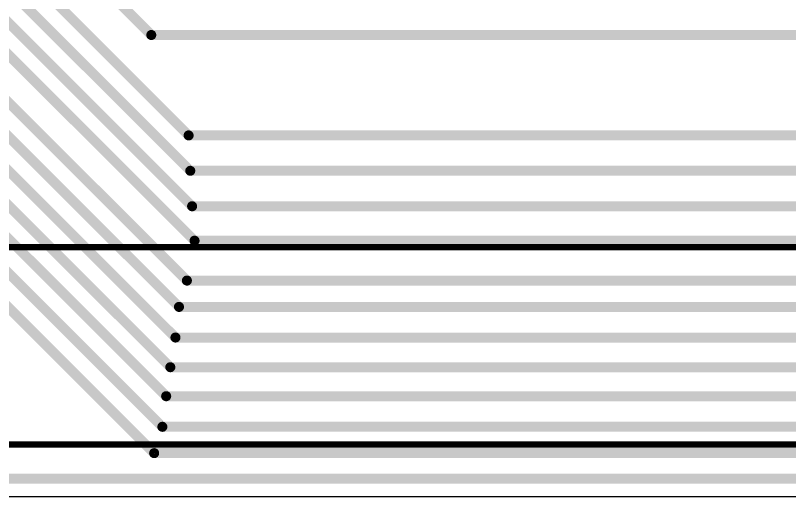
# Model space of a CAD drawing. Header units: inches. Extents: x 0 to 5032, y 0 to 5323.
# Drawn here: x 57.4 to 73.09, y 51.63 to 61.39 of the extents above; entities that cross this region are included whole.
import ezdxf

# ---------------------------------------------------------------- set-up
doc = ezdxf.new("R2010")
doc.units = ezdxf.units.IN
doc.layers.add('Dimension', color=6, linetype='Continuous')
doc.layers.add('Top Layer', color=1, linetype='Continuous')

msp = doc.modelspace()

# ---------------------------------------------------------------- linework, layer by layer
at = {"layer": 'Dimension'}
for points in [[(12.495, 56.688, 0.127, 0.127, 0), (97.015, 56.688, 0.127, 0.127, 0)], [(52.015, 52.688, 0.127, 0.127, 0), (97.015, 52.688, 0.127, 0.127, 0)]]:
    msp.add_lwpolyline(points, format="xyseb", dxfattribs=at)
at = {"layer": 'Top Layer'}
msp.add_line((56.974, 51.63), (97.007, 51.63), dxfattribs=at)
for points in [[(56.076, 63.79, 0.203, 0.203, 0), (60.912, 58.954, 0.203, 0.203, 0)], [(55.862, 63.319, 0.203, 0.203, 0), (60.946, 58.236, 0.203, 0.203, 0)], [(57.742, 63.404, 0.203, 0.203, 0), (60.155, 60.99, 0.203, 0.203, 0)], [(55.652, 62.849, 0.203, 0.203, 0), (60.983, 57.517, 0.203, 0.203, 0)], [(55.489, 62.361, 0.203, 0.203, 0), (61.032, 56.818, 0.203, 0.203, 0)], [(60.155, 60.99, 0.203, 0.203, 0), (84.017, 60.99, 0.203, 0.203, 0)], [(56.113, 60.773, 0.203, 0.203, 0), (60.877, 56.01, 0.203, 0.203, 0)], [(55.856, 60.338, 0.203, 0.203, 0), (60.717, 55.476, 0.203, 0.203, 0)], [(55.592, 59.908, 0.203, 0.203, 0), (60.645, 54.855, 0.203, 0.203, 0)], [(55.316, 59.478, 0.203, 0.203, 0), (60.541, 54.253, 0.203, 0.203, 0)], [(55.092, 59.031, 0.203, 0.203, 0), (60.457, 53.665, 0.203, 0.203, 0)], [(60.912, 58.954, 0.203, 0.203, 0), (92.36, 58.954, 0.203, 0.203, 0)], [(54.858, 58.566, 0.203, 0.203, 0), (60.38, 53.044, 0.203, 0.203, 0)], [(60.946, 58.236, 0.203, 0.203, 0), (92.472, 58.236, 0.203, 0.203, 0)], [(54.625, 58.099, 0.203, 0.203, 0), (60.213, 52.51, 0.203, 0.203, 0)], [(60.983, 57.517, 0.203, 0.203, 0), (93.881, 57.517, 0.203, 0.203, 0)], [(61.032, 56.818, 0.203, 0.203, 0), (94.097, 56.818, 0.203, 0.203, 0)], [(60.877, 56.01, 0.203, 0.203, 0), (94.955, 56.01, 0.203, 0.203, 0)], [(60.717, 55.476, 0.203, 0.203, 0), (95.158, 55.476, 0.203, 0.203, 0)], [(60.645, 54.855, 0.203, 0.203, 0), (95.469, 54.855, 0.203, 0.203, 0)], [(60.541, 54.253, 0.203, 0.203, 0), (95.715, 54.253, 0.203, 0.203, 0)], [(60.457, 53.665, 0.203, 0.203, 0), (96.059, 53.665, 0.203, 0.203, 0)], [(60.38, 53.044, 0.203, 0.203, 0), (96.342, 53.044, 0.203, 0.203, 0)], [(60.213, 52.51, 0.203, 0.203, 0), (96.674, 52.51, 0.203, 0.203, 0)], [(56.974, 51.993, 0.203, 0.203, 0), (97.007, 51.993, 0.203, 0.203, 0)]]:
    msp.add_lwpolyline(points, format="xyseb", dxfattribs=at)
for points in [[(60.105, 60.99, 0.102, 0.102, 1), (60.206, 60.99, 0.102, 0.102, 1)], [(60.105, 60.99, 0.102, 0.102, 1), (60.206, 60.99, 0.102, 0.102, 1)], [(60.861, 58.954, 0.102, 0.102, 1), (60.963, 58.954, 0.102, 0.102, 1)], [(60.861, 58.954, 0.102, 0.102, 1), (60.963, 58.954, 0.102, 0.102, 1)], [(60.895, 58.236, 0.102, 0.102, 1), (60.996, 58.236, 0.102, 0.102, 1)], [(60.895, 58.236, 0.102, 0.102, 1), (60.996, 58.236, 0.102, 0.102, 1)], [(60.932, 57.517, 0.102, 0.102, 1), (61.034, 57.517, 0.102, 0.102, 1)], [(60.932, 57.517, 0.102, 0.102, 1), (61.034, 57.517, 0.102, 0.102, 1)], [(60.981, 56.818, 0.102, 0.102, 1), (61.083, 56.818, 0.102, 0.102, 1)], [(60.981, 56.818, 0.102, 0.102, 1), (61.083, 56.818, 0.102, 0.102, 1)], [(60.826, 56.01, 0.102, 0.102, 1), (60.928, 56.01, 0.102, 0.102, 1)], [(60.826, 56.01, 0.102, 0.102, 1), (60.928, 56.01, 0.102, 0.102, 1)], [(60.666, 55.476, 0.102, 0.102, 1), (60.768, 55.476, 0.102, 0.102, 1)], [(60.666, 55.476, 0.102, 0.102, 1), (60.768, 55.476, 0.102, 0.102, 1)], [(60.594, 54.855, 0.102, 0.102, 1), (60.696, 54.855, 0.102, 0.102, 1)], [(60.594, 54.855, 0.102, 0.102, 1), (60.696, 54.855, 0.102, 0.102, 1)], [(60.49, 54.253, 0.102, 0.102, 1), (60.592, 54.253, 0.102, 0.102, 1)], [(60.49, 54.253, 0.102, 0.102, 1), (60.592, 54.253, 0.102, 0.102, 1)], [(60.406, 53.665, 0.102, 0.102, 1), (60.508, 53.665, 0.102, 0.102, 1)], [(60.406, 53.665, 0.102, 0.102, 1), (60.508, 53.665, 0.102, 0.102, 1)], [(60.329, 53.044, 0.102, 0.102, 1), (60.431, 53.044, 0.102, 0.102, 1)], [(60.329, 53.044, 0.102, 0.102, 1), (60.431, 53.044, 0.102, 0.102, 1)], [(60.163, 52.51, 0.102, 0.102, 1), (60.264, 52.51, 0.102, 0.102, 1)], [(60.163, 52.51, 0.102, 0.102, 1), (60.264, 52.51, 0.102, 0.102, 1)]]:
    msp.add_lwpolyline(points, format="xyseb", close=True, dxfattribs=at)

doc.saveas('drawing.dxf')
